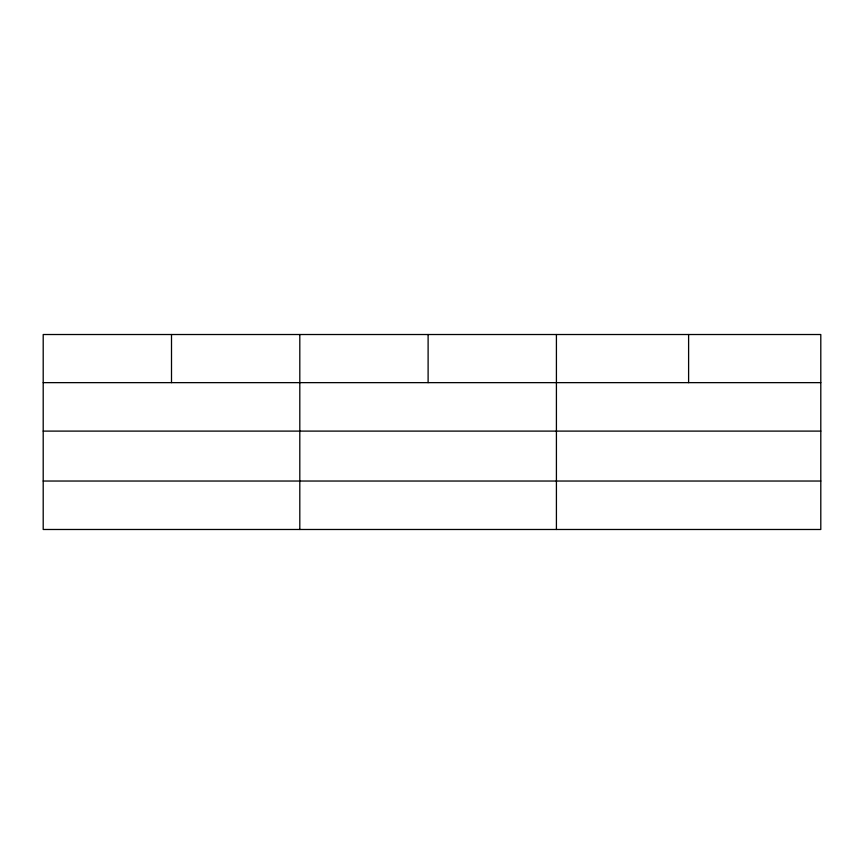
<?xml version="1.0" encoding="UTF-8"?>
<svg xmlns="http://www.w3.org/2000/svg" width="864" height="864" viewBox="0 0 864 864"><rect width="100%" height="100%" fill="white"/><g stroke="black" fill="none" stroke-linecap="round" stroke-linejoin="round"><path stroke-width="1.3" d="M820.8 431.104L820.8 334.519L43.2 334.519L43.2 529.481L820.8 529.481L820.8 431.104L43.2 431.104M43.2 382.644L820.8 382.644M43.2 481.032L820.8 481.032M688.608 334.519L688.608 382.644M556.416 334.519L556.416 529.481M428.112 334.519L428.112 382.644M299.808 334.519L299.808 529.481M171.504 334.519L171.504 382.644"/></g></svg>
